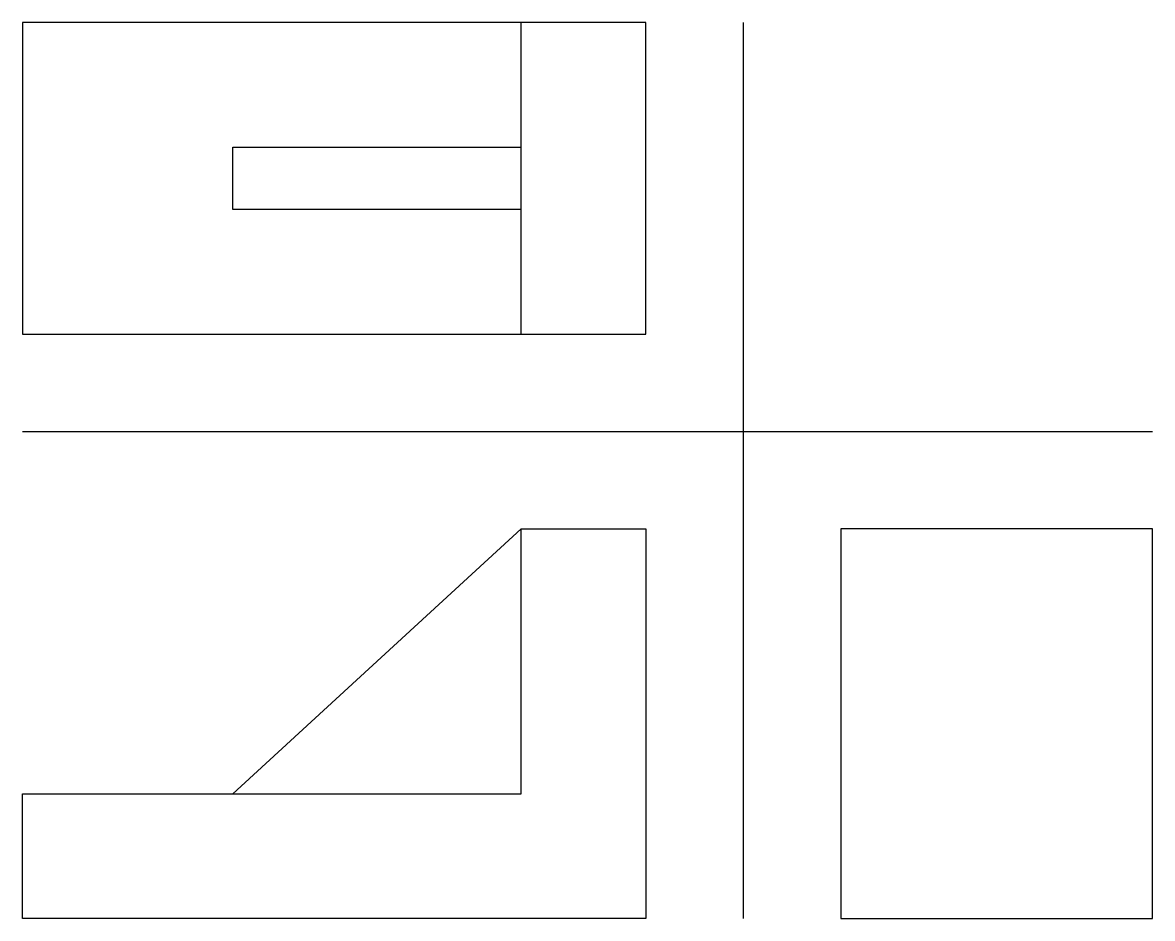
# Model space of a CAD drawing. Header units: inches. Extents: x 0 to 145, y 0 to 115.
import ezdxf

# ---------------------------------------------------------------- set-up
doc = ezdxf.new("R2010")
doc.units = ezdxf.units.IN
doc.header["$MEASUREMENT"] = 0
doc.layers.add('Konturines', color=7, linetype='Continuous', lineweight=30)

msp = doc.modelspace()

# ---------------------------------------------------------------- linework, layer by layer
at = {"layer": 'Konturines'}
for p, q in [((80, 115), (0, 115)), ((0, 115), (0, 75)), ((64, 75), (64, 115)), ((80, 75), (80, 115)), ((92.5, 0), (92.5, 115)), ((27, 91), (27, 99)), ((27, 99), (64, 99)), ((64, 91), (27, 91)), ((0, 75), (80, 75)), ((0, 62.5), (145, 62.5)), ((27, 16), (64, 50)), ((64, 16), (64, 50)), ((64, 50), (80, 50)), ((80, 50), (80, 0)), ((145, 50), (105, 50)), ((105, 50), (105, 0)), ((145, 0), (145, 50)), ((0, 0), (0, 16)), ((0, 16), (64, 16)), ((80, 0), (0, 0)), ((105, 0), (145, 0))]:
    msp.add_line(p, q, dxfattribs=at)

doc.saveas('drawing.dxf')
